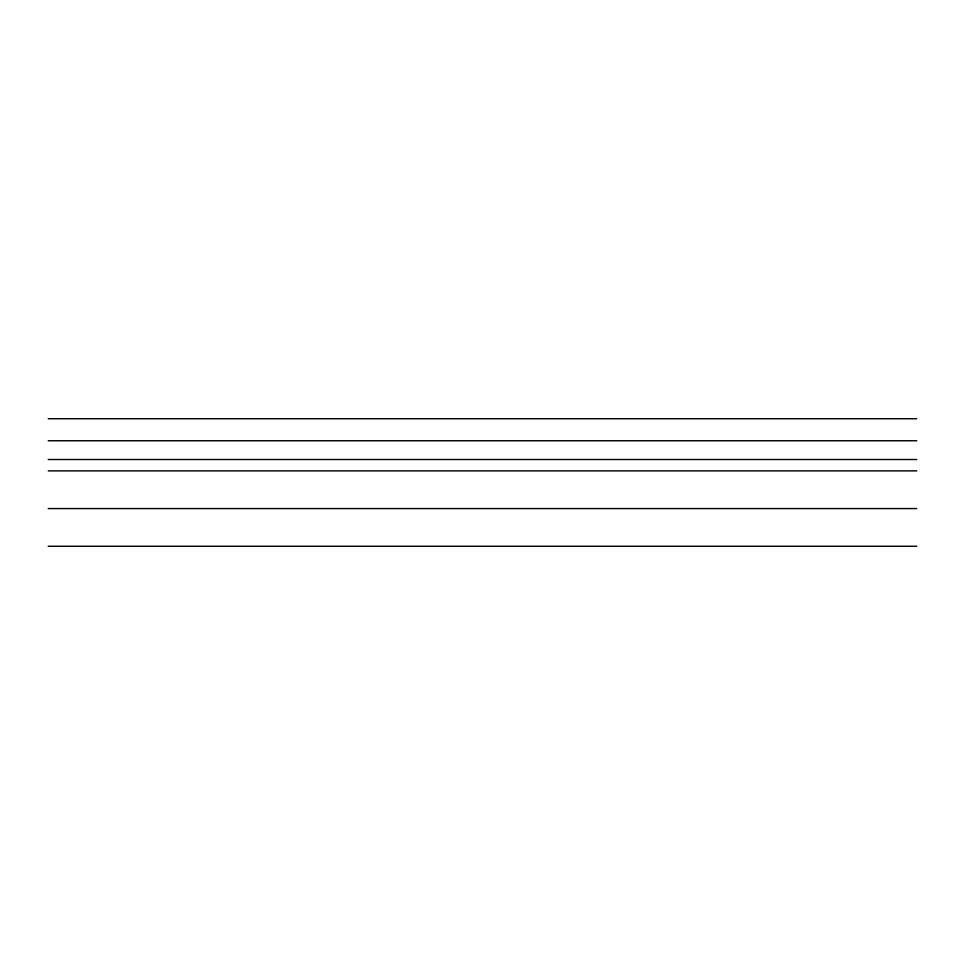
<?xml version="1.0" encoding="UTF-8"?>
<svg xmlns="http://www.w3.org/2000/svg" width="965" height="965" viewBox="0 0 965 965"><rect width="100%" height="100%" fill="white"/><g stroke="black" fill="none" stroke-linecap="round" stroke-linejoin="round"><path stroke-width="1.45" d="M48.25 418.738L916.75 418.738M48.25 440.752L916.75 440.752M48.25 459.509L916.75 459.509M48.25 470.872L916.75 470.872M48.25 508.567L916.75 508.567M48.25 546.262L916.75 546.262"/></g></svg>
